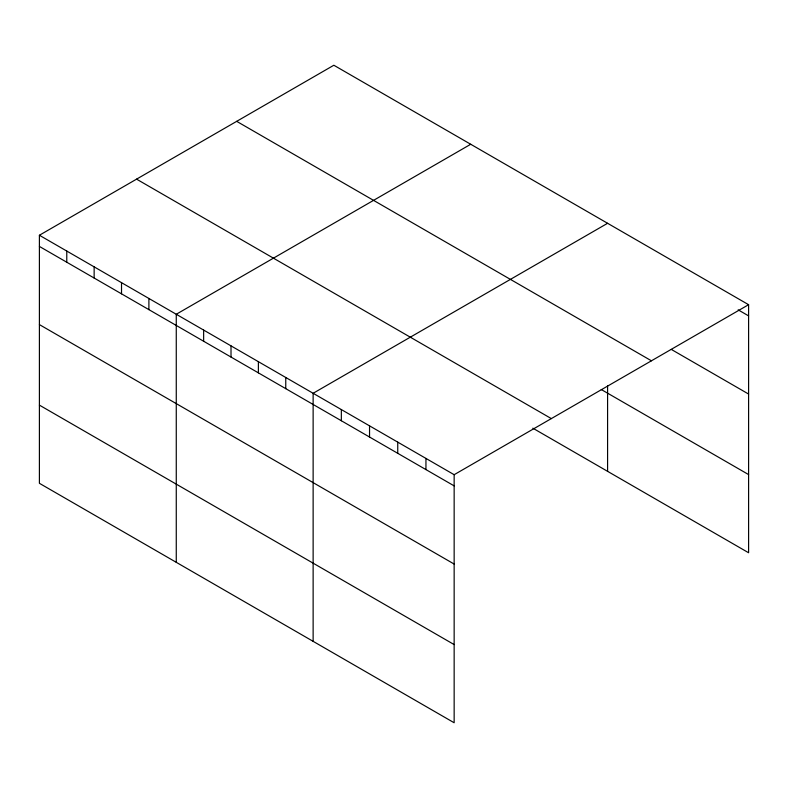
<?xml version="1.0" encoding="UTF-8"?>
<svg xmlns="http://www.w3.org/2000/svg" width="788" height="788" viewBox="0 0 788 788"><rect width="100%" height="100%" fill="white"/><g stroke="black" fill="none" stroke-linecap="round" stroke-linejoin="round"><path stroke-width="1.18" d="M39.4 235.248L454.154 474.701L454.154 722.754L39.4 483.3L39.4 235.248L333.846 65.246L748.6 304.7L748.6 552.752L532.836 428.179M470.722 144.263L176.266 314.264L176.266 562.317M607.587 223.29L313.131 393.281L313.131 641.343M454.154 474.701L748.6 304.7M738.159 309.842L748.6 315.88M671.307 349.419L748.6 394.049M236.686 121.342L651.43 360.796M601.264 389.528L748.6 474.583M136.57 179.142L551.314 418.595M39.4 246.427L454.154 485.881M39.4 324.597L454.154 564.05M39.4 405.13L454.154 644.584M607.587 385.844L607.587 471.342M425.944 458.419L425.944 469.589M397.743 442.137L397.743 453.307M369.542 425.855L369.542 437.025M341.342 409.563L341.342 420.743M285.758 377.482L285.758 388.661M258.385 361.672L258.385 372.852M231.012 345.873L231.012 357.053M203.639 330.074L203.639 341.243M148.893 298.465L148.893 309.635M121.519 282.656L121.519 293.835M94.146 266.856L94.146 278.026M66.773 251.047L66.773 262.227"/></g></svg>
